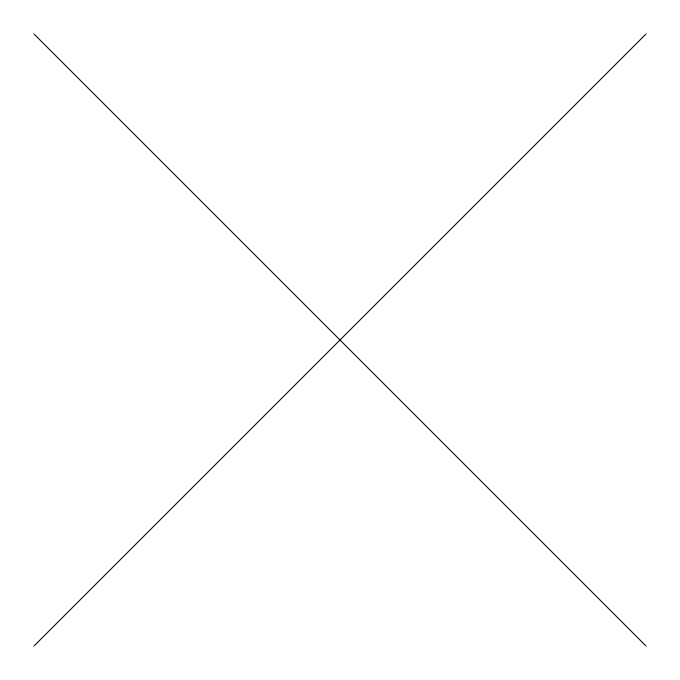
<?xml version="1.0" encoding="UTF-8"?>
<svg xmlns="http://www.w3.org/2000/svg" width="680" height="680" viewBox="0 0 680 680"><rect width="100%" height="100%" fill="white"/><g stroke="black" fill="none" stroke-linecap="round" stroke-linejoin="round"><path stroke-width="1.02" d="M34 646L646 34M34 34L646 646"/></g></svg>
